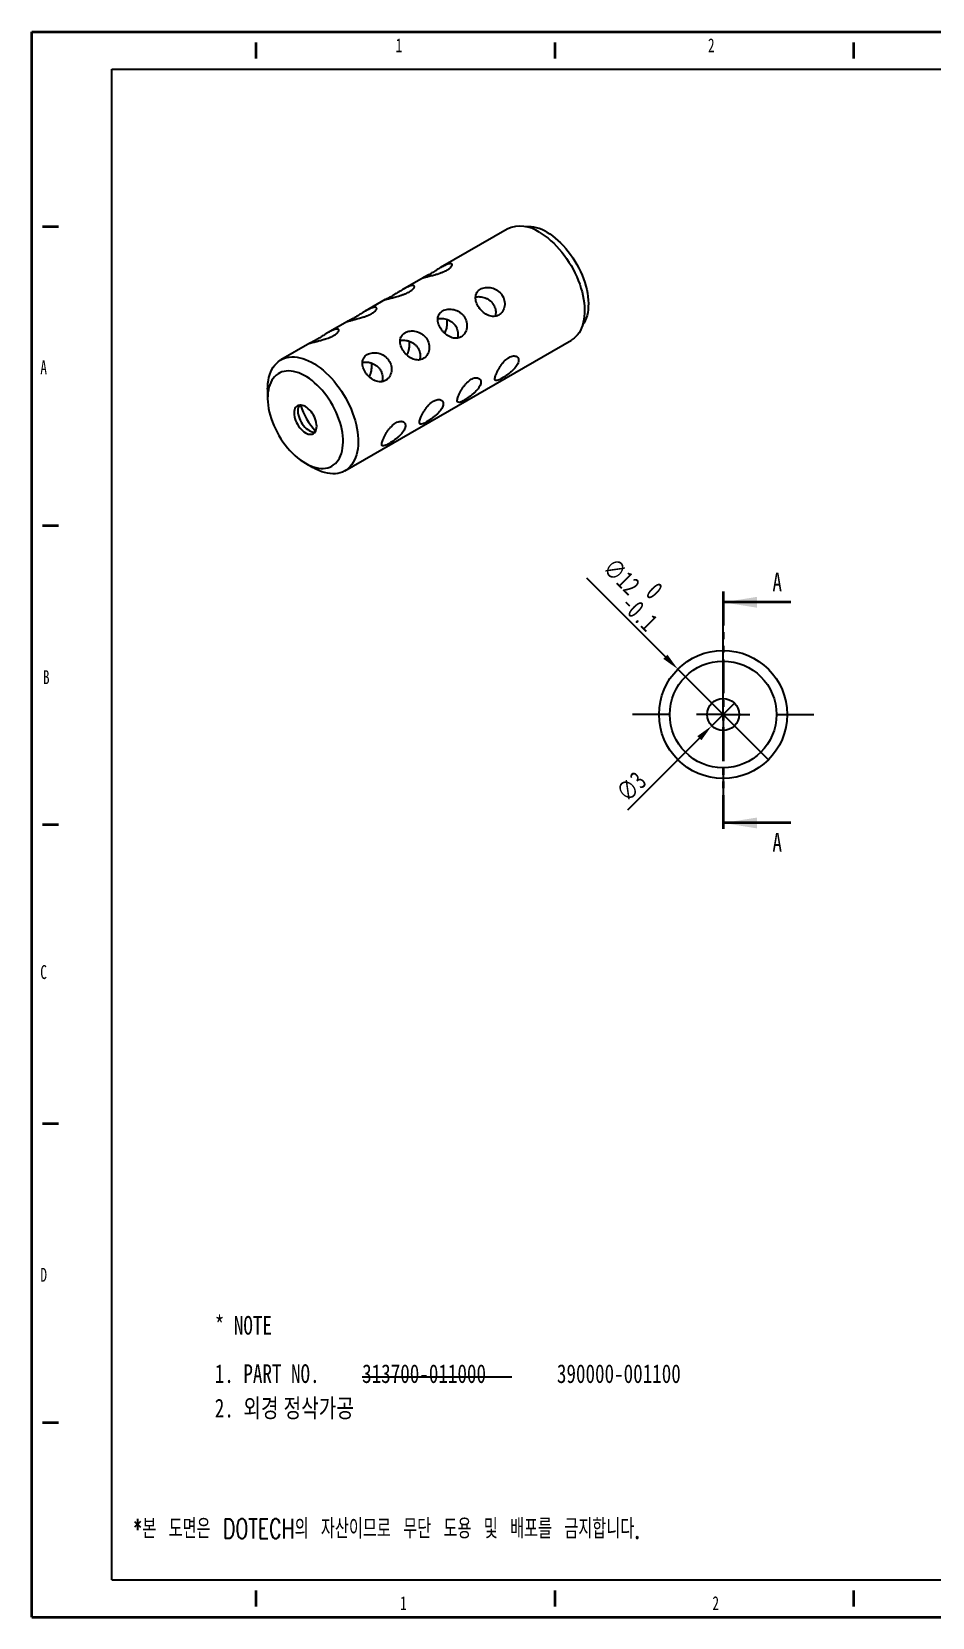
# Model space of a CAD drawing. Header units: millimetres. Extents: x 0 to 420, y 0 to 297.
# Drawn here: x 0 to 168.8, y 0 to 297 of the extents above; entities that cross this region are included whole.
import ezdxf

# ---------------------------------------------------------------- set-up
doc = ezdxf.new("R2010")
doc.units = ezdxf.units.MM
doc.header["$PDSIZE"] = -1
doc.linetypes.add('CENTERX2', pattern=[20.32, 12.7, -2.54, 2.54, -2.54])
doc.linetypes.add('PHANTOM', pattern=[12.7, 6.35, -1.27, 1.27, -1.27, 1.27, -1.27])
for name, color, linetype in [('DIM', 7, 'Continuous'), ('FORMAT_BLUE', 5, 'Continuous'), ('중심선', 1, 'CENTERX2')]:
    doc.layers.add(name, color=color, linetype=linetype)
doc.layers.add('FORMAT', color=7, linetype='Continuous', lineweight=35)
doc.styles.add('SLDTEXTSTYLE0', font='TXT', dxfattribs={"width": 0.75})
doc.styles.add('SLDTEXTSTYLE1', font='TXT', dxfattribs={"width": 0.7})
doc.styles.add('SLDTEXTSTYLE2', font='TXT', dxfattribs={"width": 0.7, "bigfont": 'bigfont'})
doc.dimstyles.new('SLDDIMSTYLE0', dxfattribs={"dimtxt": 3.5, "dimasz": 3.302, "dimexe": 0, "dimexo": 0.0625, "dimgap": 0.875, "dimtad": 1, "dimdec": 1, "dimlfac": 0.5, "dimrnd": 1e-09, "dimzin": 12, "dimdsep": 46, "dimtxsty": 'SLDTEXTSTYLE0', "dimblk1": 'NONE', "dimsah": 1, "dimcen": 0, "dimadec": 0, "dimazin": 3, "dimtol": 1, "dimtm": 0.1, "dimtfac": 1, "dimtdec": 1, "dimtmove": 0, "dimatfit": 3, "dimldrblk": 'NONE', "dimfxl": 0, "dimfrac": 2, "dimtolj": 1, "dimarcsym": 0})
doc.dimstyles.new('SLDDIMSTYLE2', dxfattribs={"dimtxt": 3.5, "dimasz": 3.302, "dimexe": 0, "dimexo": 0.0625, "dimgap": 0.875, "dimtad": 1, "dimlfac": 0.5, "dimrnd": 1e-09, "dimzin": 12, "dimdsep": 46, "dimtxsty": 'SLDTEXTSTYLE0', "dimblk1": 'NONE', "dimsah": 1, "dimcen": 0, "dimadec": 0, "dimazin": 3, "dimtfac": 1, "dimtmove": 0, "dimatfit": 3, "dimldrblk": 'NONE', "dimfxl": 0, "dimfrac": 2, "dimtolj": 1, "dimtzin": 12, "dimarcsym": 0})

# ---------------------------------------------------------------- blocks, each defined once
blk = doc.blocks.new('*D213')
at = {"layer": 'Defpoints', "color": 0}
for p in [(121.08, 177.6), (138.05, 160.63)]:
    blk.add_point(p, dxfattribs=at)
at = {"layer": 'FORMAT_BLUE', "color": 0, "lineweight": -2}
for p, q in [((103.99, 194.69), (118.74, 179.93)), ((138.05, 160.63), (121.08, 177.6))]:
    blk.add_line(p, q, dxfattribs=at)
at = {"layer": 'FORMAT_BLUE', "color": 0}
blk.add_solid([(119.13, 180.32), (118.35, 179.54), (121.08, 177.6)], dxfattribs=at)
at = {"layer": 'FORMAT_BLUE', "color": 0, "insert": (111, 200.46), "char_height": 3.5, "attachment_point": 1, "rotation": 315, "style": 'SLDTEXTSTYLE0'}
blk.add_mtext('\\A1;∅12\\S 0^ -0.1;', dxfattribs=at)
blk = doc.blocks.new('_None')
blk = doc.blocks.new('*D214')
at = {"layer": 'Defpoints', "color": 0}
for p in [(131.68, 171.23), (127.44, 166.99)]:
    blk.add_point(p, dxfattribs=at)
at = {"layer": 'FORMAT_BLUE', "color": 0, "lineweight": -2}
for p, q in [((131.68, 171.23), (127.44, 166.99)), ((111.69, 151.24), (125.11, 164.65))]:
    blk.add_line(p, q, dxfattribs=at)
at = {"layer": 'FORMAT_BLUE', "color": 0}
blk.add_solid([(124.72, 165.04), (125.49, 164.27), (127.44, 166.99)], dxfattribs=at)
at = {"layer": 'FORMAT_BLUE', "color": 0, "insert": (109.22, 154.95), "char_height": 3.5, "attachment_point": 1, "rotation": 45, "style": 'SLDTEXTSTYLE0'}
blk.add_mtext('\\A1;∅3', dxfattribs=at)
blk = doc.blocks.new('SW_CENTERMARKSYMBOL_3')
at = {"layer": '중심선', "color": 0}
for p, q in [((0, 10), (0, 17)), ((0, 0), (0, 5)), ((-10, 0), (-17, 0)), ((0, 0), (-5, 0)), ((0, 0), (0, -5)), ((0, 0), (5, 0)), ((10, 0), (17, 0)), ((0, -10), (0, -17))]:
    blk.add_line(p, q, dxfattribs=at)

msp = doc.modelspace()

# ---------------------------------------------------------------- linework, layer by layer
at = {"color": 7, "linetype": 'Continuous', "lineweight": 25}
for p, q in [((89.12662, 260.02739), (76.63532, 252.81631)), ((73.33379, 250.91038), (69.56425, 248.73427)), ((66.26272, 246.82834), (62.49318, 244.65223)), ((59.19166, 242.7463), (55.42635, 240.57263)), ((52.12277, 238.66552), (46.70022, 235.53514)), ((58.69924, 214.74997), (101.12565, 239.24221)), ((44.21445, 230.04101), (44.21445, 228.40819)), ((51.28437, 216.1614), (52.69835, 215.34486))]:
    msp.add_line(p, q, dxfattribs=at)
at = {"color": 7, "linetype": 'PHANTOM', "lineweight": 35}
msp.add_line((129.56179, 192.12276), (129.56179, 146.78672), dxfattribs=at)
at = {"color": 7, "linetype": 'Continuous', "lineweight": 35}
for p, q in [((142.26179, 190.12276), (129.56179, 190.12276)), ((142.26179, 148.78672), (129.56179, 148.78672))]:
    msp.add_line(p, q, dxfattribs=at)
at = {"color": 7, "linetype": 'Continuous', "lineweight": 25, "flags": 128}
for points in [[(95.12614, 259.43329), (95.67539, 259.09567), (96.22233, 258.71836), (96.76468, 258.30295), (97.30016, 257.85119), (97.82652, 257.36496), (98.34155, 256.84631), (98.84309, 256.29742), (99.32905, 255.72057), (99.79738, 255.11821), (100.24611, 254.49284), (100.67337, 253.8471), (101.07736, 253.18368), (101.45639, 252.50539), (101.80887, 251.81505), (102.13332, 251.11557), (102.42838, 250.40988), (102.69281, 249.70093), (102.9255, 248.99171), (103.12548, 248.28519), (103.29191, 247.58433), (103.42408, 246.89206), (103.52146, 246.21131), (103.58362, 245.54491), (103.61031, 244.89566), (103.60141, 244.2663), (103.55696, 243.65945), (103.47715, 243.07766), (103.36232, 242.52338), (103.21293, 241.99892), (103.02963, 241.50649), (102.81318, 241.04816), (102.56449, 240.62584), (102.2846, 240.2413), (101.97468, 239.89617), (101.63604, 239.59188), (101.2701, 239.32972), (101.12565, 239.24221)], [(96.54035, 259.43316), (97.06545, 259.10953), (97.58816, 258.7464), (98.10609, 258.34542), (98.61687, 257.90842), (99.11817, 257.43739), (99.60772, 256.93449), (100.08327, 256.402), (100.54265, 255.84237), (100.98377, 255.25813), (101.40462, 254.65196), (101.80328, 254.02663), (102.17792, 253.38498), (102.52683, 252.72994), (102.84843, 252.06451), (103.14125, 251.39172), (103.40395, 250.71463), (103.63534, 250.03635), (103.83435, 249.35995), (104.00008, 248.68854), (104.13177, 248.02516), (104.22883, 247.37286), (104.2908, 246.7346), (104.31742, 246.11331), (104.30854, 245.5118), (104.26422, 244.93283), (104.18466, 244.37904), (104.07022, 243.85296), (103.92143, 243.35698), (103.73895, 242.89337), (103.52363, 242.46425), (103.27645, 242.07157), (103.20382, 241.97127)], [(44.21445, 230.04101), (44.22446, 230.51106), (44.26891, 231.11791), (44.34872, 231.6997), (44.46355, 232.25398), (44.61293, 232.77844), (44.79623, 233.27087), (45.01268, 233.7292), (45.26138, 234.15152), (45.54127, 234.53606), (45.85118, 234.88119), (46.18982, 235.18548), (46.55577, 235.44764), (46.94749, 235.66658), (47.36333, 235.84138), (47.80156, 235.97131), (48.26033, 236.05581), (48.73772, 236.09454), (49.23173, 236.08733), (49.74028, 236.03422), (50.26125, 235.93543), (50.79245, 235.79136), (51.33164, 235.60263), (51.87658, 235.37003), (52.42496, 235.09453), (52.9745, 234.77729), (53.52289, 234.41963), (54.06782, 234.02307), (54.60702, 233.58926), (55.13821, 233.12002), (55.65918, 232.61731), (56.16773, 232.08326), (56.66174, 231.5201), (57.13913, 230.93018), (57.59791, 230.31599), (58.03613, 229.6801), (58.45197, 229.02518), (58.84369, 228.35398), (59.20964, 227.6693), (59.54828, 226.97403), (59.85819, 226.27107), (60.13809, 225.56338), (60.38678, 224.85393), (60.60323, 224.14569), (60.78653, 223.44162), (60.93591, 222.7447), (61.05074, 222.05782), (61.13055, 221.38389), (61.175, 220.72573), (61.1839, 220.08608), (61.15721, 219.46765), (61.09505, 218.87302), (60.99768, 218.30469), (60.8655, 217.76504), (60.69907, 217.25633), (60.49909, 216.78069), (60.2664, 216.34014), (60.00197, 215.9365), (59.70691, 215.57147), (59.38246, 215.24659), (59.02998, 214.96322), (58.65095, 214.72254), (58.24696, 214.52557), (57.8197, 214.37313), (57.37097, 214.26586), (56.90264, 214.20421), (56.41669, 214.18843), (55.91514, 214.21861), (55.40011, 214.2946), (54.87375, 214.4161), (54.33828, 214.58258), (53.79593, 214.79336), (53.24898, 215.04754), (52.69973, 215.34407), (52.69973, 215.34407)], [(51.28551, 216.16074), (51.7843, 215.89314), (52.2806, 215.66755), (52.77194, 215.48509), (53.25588, 215.34669), (53.73, 215.25301), (54.19195, 215.20454), (54.63941, 215.20152), (55.07017, 215.24395), (55.48207, 215.33162), (55.87306, 215.46411), (56.2412, 215.64075), (56.58465, 215.86066), (56.90169, 216.12274), (57.19076, 216.4257), (57.45041, 216.76801), (57.67935, 217.14798), (57.87643, 217.5637), (58.04068, 218.01312), (58.17127, 218.49399), (58.26756, 219.00391), (58.32907, 219.54035), (58.35548, 220.10064), (58.34667, 220.68197), (58.30269, 221.28146), (58.22374, 221.89612), (58.11023, 222.52288), (57.96272, 223.15863), (57.78194, 223.80019), (57.5688, 224.44438), (57.32435, 225.08797), (57.04982, 225.72777), (56.74657, 226.36059), (56.41612, 226.98327), (56.0601, 227.59271), (55.6803, 228.18588), (55.2786, 228.75982), (54.85701, 229.31168), (54.41763, 229.83869), (53.96264, 230.33824), (53.49432, 230.80784), (53.01499, 231.24515), (52.52705, 231.64799), (52.03292, 232.01435), (51.53506, 232.34241), (51.03597, 232.63053), (50.53811, 232.87728), (50.04398, 233.08143), (49.55604, 233.24196), (49.07671, 233.35807), (48.60839, 233.42919), (48.1534, 233.45496), (47.71402, 233.43524), (47.29243, 233.37015), (46.89073, 233.25999), (46.51093, 233.10533), (46.15491, 232.90694), (45.82446, 232.66579), (45.52121, 232.3831), (45.24668, 232.06026), (45.00223, 231.6989), (44.78909, 231.3008), (44.60831, 230.86796), (44.4608, 230.40253), (44.34729, 229.90682), (44.26834, 229.38331), (44.22436, 228.83461), (44.21555, 228.26345), (44.24196, 227.67267), (44.30347, 227.06522), (44.39976, 226.44412), (44.53035, 225.81247), (44.6946, 225.17342), (44.89168, 224.53014), (45.12062, 223.88585), (45.38026, 223.24375), (45.66933, 222.60705), (45.98638, 221.97891), (46.32983, 221.36246), (46.69797, 220.76078), (47.08896, 220.17686), (47.50086, 219.61361), (47.93162, 219.07384), (48.37908, 218.56024), (48.84102, 218.07536), (49.31515, 217.62162), (49.79908, 217.20129), (50.29043, 216.81645), (50.78673, 216.46902), (51.28551, 216.16074)], [(51.28551, 221.87653), (51.5624, 221.73764), (51.83455, 221.64304), (52.09731, 221.59435), (52.34617, 221.59241), (52.57689, 221.63724), (52.78551, 221.72807), (52.96847, 221.86336), (53.12263, 222.04079), (53.24536, 222.25732), (53.33455, 222.50926), (53.38869, 222.79227), (53.40683, 223.10154), (53.38869, 223.43175), (53.33455, 223.77727), (53.24536, 224.13218), (53.12263, 224.49041), (52.96847, 224.84583), (52.78551, 225.19236), (52.57689, 225.52407), (52.34617, 225.83528), (52.09731, 226.12067), (51.83455, 226.37535), (51.5624, 226.59497), (51.28551, 226.77577), (51.00863, 226.91466), (50.73648, 227.00926), (50.47372, 227.05794), (50.22485, 227.05989), (49.99414, 227.01506), (49.78551, 226.92422), (49.60256, 226.78893), (49.4484, 226.61151), (49.32567, 226.39497), (49.23648, 226.14304), (49.18234, 225.86002), (49.16419, 225.55076), (49.18234, 225.22054), (49.23648, 224.87502), (49.32567, 224.52011), (49.4484, 224.16188), (49.60256, 223.80646), (49.78551, 223.45994), (49.99414, 223.12823), (50.22485, 222.81702), (50.47372, 222.53163), (50.73648, 222.27695), (51.00863, 222.05733), (51.28551, 221.87653)], [(50.18144, 227.05521), (50.15551, 227.01971), (50.03278, 226.80318), (49.94358, 226.55125), (49.88945, 226.26823), (49.8713, 225.95897), (49.88945, 225.62875), (49.94358, 225.28323), (50.03278, 224.92832), (50.15551, 224.57009), (50.30967, 224.21467), (50.49262, 223.86814), (50.70124, 223.53643), (50.93196, 223.22522), (51.18083, 222.93984), (51.44358, 222.68515), (51.71573, 222.46553), (51.99262, 222.28473), (52.26951, 222.14584), (52.54166, 222.05125), (52.80442, 222.00256), (53.05328, 222.00061), (53.0967, 222.00529)]]:
    msp.add_lwpolyline(points, dxfattribs=at)
at = {"color": 7, "linetype": 'Continuous', "lineweight": 25}
for radius in [12, 10, 3]:
    msp.add_circle((129.56179, 169.11092), radius, dxfattribs=at)
for centre, radius, start, end in [((91.61507, 254.56685), 6.00082, 54.1901057, 114.499436), ((92.98294, 253.89928), 6.57867, 57.2653445, 93.9549921), ((63.19197, 231.1996), 13.47019, 197.8780575, 222.1165657)]:
    msp.add_arc(centre, radius, start, end, dxfattribs=at)
for points, knots in [([(77.87104, 252.38307), (77.98179, 252.45064), (78.17725, 252.56987), (78.35328, 252.70785), (78.50796, 252.84337), (78.63323, 252.97577), (78.71568, 253.09818), (78.77379, 253.2137), (78.80074, 253.31928), (78.78366, 253.40421), (78.75732, 253.44881), (78.73022, 253.48066), (78.68504, 253.51343), (78.61249, 253.54072), (78.53676, 253.5525), (78.41854, 253.5566), (78.25831, 253.53889), (78.067, 253.4896), (77.86197, 253.4234), (77.61202, 253.32605), (77.24587, 253.15285), (76.88328, 252.95894), (76.60908, 252.80173), (76.32773, 252.63591), (76.03899, 252.46068), (75.74938, 252.2815), (75.46178, 252.10312), (75.17694, 251.92651), (74.90394, 251.76014), (74.64426, 251.60442), (74.39924, 251.46089), (74.17893, 251.33722), (73.97649, 251.22666), (73.77229, 251.11943), (73.55793, 251.01388), (73.41778, 250.94906), (73.35989, 250.92269), (73.33531, 250.91124), (73.33456, 250.91018), (73.3342, 250.90967)], [0, 0, 0, 0, 0.040440392, 0.071371346, 0.081802004, 0.122227506, 0.153113727, 0.16352243, 0.204749183, 0.236251988, 0.246870919, 0.257239655, 0.278064396, 0.29919869, 0.320652814, 0.331434965, 0.372350461, 0.403659524, 0.414222027, 0.454254233, 0.495138866, 0.535552494, 0.566421184, 0.576822527, 0.618316823, 0.650034321, 0.660727987, 0.702391481, 0.734276779, 0.745035653, 0.785600411, 0.816634591, 0.827102627, 0.867034375, 0.907799115, 0.948525216, 0.979634096, 0.990117204, 1, 1, 1, 1]), ([(73.32972, 250.90637), (73.32856, 250.90565), (73.32411, 250.90289), (73.34383, 250.90804), (73.37527, 250.91653), (73.4395, 250.9346), (73.5462, 250.96461), (73.69877, 251.00592), (73.8737, 251.05228), (74.07577, 251.10471), (74.31148, 251.16476), (74.56353, 251.2289), (74.86973, 251.30701), (75.31355, 251.42374), (75.74617, 251.5446), (76.06758, 251.64174), (76.26938, 251.70625), (76.42997, 251.75911), (76.62959, 251.82789), (76.86685, 251.91536), (77.06095, 251.99243), (77.23462, 252.06567), (77.44719, 252.16037), (77.66957, 252.26958), (77.82033, 252.35451), (77.87104, 252.38307)], [0, 0, 0, 0, 0.013694376, 0.052551844, 0.091981664, 0.111794763, 0.188008137, 0.246337223, 0.266018738, 0.340197126, 0.396923839, 0.416052347, 0.489879998, 0.565233722, 0.640837762, 0.698600676, 0.718069121, 0.737169378, 0.77552909, 0.814454367, 0.853963888, 0.87381919, 0.904975135, 0.968039335, 1, 1, 1, 1]), ([(66.25865, 246.82433), (66.25749, 246.82361), (66.25304, 246.82085), (66.27276, 246.826), (66.3042, 246.83449), (66.36842, 246.85256), (66.47513, 246.88257), (66.62771, 246.92388), (66.80263, 246.97024), (67.0047, 247.02267), (67.24041, 247.08272), (67.49246, 247.14686), (67.79866, 247.22497), (68.24248, 247.3417), (68.6751, 247.46256), (68.99651, 247.5597), (69.19831, 247.62421), (69.3589, 247.67707), (69.55853, 247.74585), (69.79579, 247.83331), (69.98988, 247.91039), (70.16355, 247.98363), (70.37613, 248.07833), (70.5985, 248.18754), (70.74926, 248.27247), (70.79997, 248.30103)], [0, 0, 0, 0, 0.013694378, 0.052551998, 0.091981698, 0.111794909, 0.188008294, 0.246337347, 0.266018865, 0.340197251, 0.396924025, 0.416052536, 0.489880197, 0.565233932, 0.640837983, 0.698600905, 0.718069353, 0.737169612, 0.775529329, 0.814454612, 0.853964139, 0.873819175, 0.904975124, 0.968039613, 1, 1, 1, 1]), ([(70.79997, 248.30103), (70.91072, 248.36859), (71.10618, 248.48783), (71.28221, 248.6258), (71.43689, 248.76133), (71.56216, 248.89373), (71.64462, 249.01614), (71.70272, 249.13166), (71.72967, 249.23724), (71.71259, 249.32217), (71.68625, 249.36677), (71.65915, 249.39862), (71.61397, 249.43139), (71.54143, 249.45868), (71.46569, 249.47046), (71.34747, 249.47456), (71.18724, 249.45685), (70.99593, 249.40756), (70.79091, 249.34136), (70.54095, 249.24401), (70.1748, 249.07081), (69.81221, 248.8769), (69.53801, 248.71969), (69.25666, 248.55387), (68.96792, 248.37864), (68.67831, 248.19946), (68.39071, 248.02108), (68.10587, 247.84447), (67.83287, 247.6781), (67.57319, 247.52238), (67.32818, 247.37885), (67.10786, 247.25518), (66.90542, 247.14462), (66.70123, 247.03739), (66.48687, 246.93184), (66.34671, 246.86702), (66.28882, 246.84065), (66.26424, 246.8292), (66.26349, 246.82814), (66.26313, 246.82763)], [0, 0, 0, 0, 0.040440383, 0.07137133, 0.081802131, 0.122227624, 0.153113838, 0.163522539, 0.204749282, 0.236252081, 0.246871009, 0.257239743, 0.278064479, 0.299198768, 0.320652887, 0.331435036, 0.372350523, 0.403659579, 0.41422208, 0.454254276, 0.4951389, 0.535552519, 0.566421203, 0.576822544, 0.618316829, 0.65003432, 0.660728118, 0.702391603, 0.734276596, 0.745035619, 0.785600369, 0.816634694, 0.827102577, 0.867034316, 0.907798909, 0.948525126, 0.97963411, 0.990117113, 1, 1, 1, 1]), ([(87.52933, 243.92775), (87.67008, 244.009), (87.79926, 244.10687), (88.03531, 244.3341), (88.14315, 244.46519), (88.32834, 244.75058), (88.406, 244.90436), (88.53086, 245.23302), (88.57769, 245.40844), (88.66429, 245.94322), (88.65193, 246.32524), (88.48019, 247.06128), (88.31857, 247.42314), (87.98158, 247.90102), (87.85138, 248.05269), (87.56869, 248.3256), (87.4155, 248.4484), (86.92087, 248.77645), (86.55577, 248.933), (85.99139, 249.06909), (85.80396, 249.09734), (85.43133, 249.12157), (85.24421, 249.11714), (84.88735, 249.07621), (84.71653, 249.04012), (84.39095, 248.93696), (84.23669, 248.86949), (83.82024, 248.62936), (83.59405, 248.41245), (83.36146, 248.03154), (83.3, 247.89292), (83.21357, 247.603), (83.18805, 247.45185), (83.17106, 247.13579), (83.18008, 246.97049), (83.23091, 246.63855), (83.27251, 246.47019), (83.44651, 245.95588), (83.62302, 245.61601), (83.96247, 245.13491), (84.08579, 244.98253), (84.35257, 244.69362), (84.49739, 244.55624), (84.94552, 244.18632), (85.27337, 243.9868), (85.93662, 243.72343), (86.27903, 243.65723), (86.76877, 243.67304), (86.93128, 243.69755), (87.24079, 243.78448), (87.38859, 243.8465), (87.52933, 243.92775)], [0, 0, 0, 0, 0.03125, 0.03125, 0.0625, 0.0625, 0.09375, 0.09375, 0.125, 0.125, 0.1875, 0.1875, 0.25, 0.25, 0.28125, 0.28125, 0.3125, 0.3125, 0.375, 0.375, 0.40625, 0.40625, 0.4375, 0.4375, 0.46875, 0.46875, 0.5, 0.5, 0.5625, 0.5625, 0.59375, 0.59375, 0.625, 0.625, 0.65625, 0.65625, 0.6875, 0.6875, 0.75, 0.75, 0.78125, 0.78125, 0.8125, 0.8125, 0.875, 0.875, 0.9375, 0.9375, 0.96875, 0.96875, 1, 1, 1, 1]), ([(83.19049, 247.31478), (83.30734, 247.33414), (83.57066, 247.37775), (84.01024, 247.37333), (84.49342, 247.30898), (84.98356, 247.16895), (85.45374, 246.95268), (85.88694, 246.66031), (86.25201, 246.30995), (86.54677, 245.90834), (86.75963, 245.48214), (86.89829, 245.02975), (86.96023, 244.5678), (86.95453, 244.11422), (86.89229, 243.82994), (86.86281, 243.69531)], [0, 0, 0, 0, 0.061162498, 0.137828261, 0.216462636, 0.297867415, 0.381638183, 0.462601038, 0.546203178, 0.622502259, 0.701131837, 0.775708837, 0.852286217, 0.930044003, 1, 1, 1, 1]), ([(59.18758, 242.74229), (59.18642, 242.74157), (59.18197, 242.7388), (59.2017, 242.74396), (59.23313, 242.75245), (59.29736, 242.77052), (59.40407, 242.80053), (59.55664, 242.84184), (59.73156, 242.8882), (59.93363, 242.94063), (60.16934, 243.00067), (60.4214, 243.06483), (60.72759, 243.14293), (61.17141, 243.25966), (61.60403, 243.38052), (61.92544, 243.47766), (62.12724, 243.54217), (62.28783, 243.59503), (62.48746, 243.66381), (62.72472, 243.75127), (62.91882, 243.82835), (63.09248, 243.90159), (63.30506, 243.99629), (63.52744, 244.1055), (63.6782, 244.19043), (63.7289, 244.21899)], [0, 0, 0, 0, 0.013694375, 0.052551695, 0.091981639, 0.111794629, 0.188008, 0.246337125, 0.26601864, 0.340197037, 0.396923695, 0.416052354, 0.489879797, 0.565233518, 0.640837556, 0.698600888, 0.718068882, 0.737169138, 0.775529332, 0.814454102, 0.853963621, 0.873819192, 0.904975136, 0.968039054, 1, 1, 1, 1]), ([(63.7289, 244.21899), (63.83965, 244.28655), (64.03511, 244.40579), (64.21114, 244.54376), (64.36582, 244.67929), (64.4911, 244.81169), (64.57355, 244.9341), (64.63165, 245.04962), (64.6586, 245.1552), (64.64153, 245.24013), (64.61519, 245.28472), (64.58808, 245.31658), (64.5429, 245.34935), (64.47036, 245.37664), (64.39463, 245.38842), (64.2764, 245.39252), (64.11617, 245.37481), (63.92486, 245.32552), (63.71984, 245.25932), (63.46988, 245.16197), (63.10373, 244.98877), (62.74115, 244.79486), (62.46695, 244.63765), (62.18559, 244.47182), (61.89685, 244.2966), (61.60724, 244.11742), (61.31964, 243.93904), (61.0348, 243.76243), (60.7618, 243.59606), (60.50213, 243.44034), (60.25711, 243.29681), (60.03679, 243.17314), (59.83435, 243.06258), (59.63016, 242.95535), (59.4158, 242.8498), (59.27564, 242.78498), (59.21775, 242.75861), (59.19318, 242.74716), (59.19243, 242.7461), (59.19207, 242.74559)], [0, 0, 0, 0, 0.040440394, 0.071371199, 0.081801858, 0.122227501, 0.153113722, 0.163522304, 0.204749058, 0.236252056, 0.246870902, 0.257239638, 0.278064308, 0.299198603, 0.320652776, 0.331434927, 0.372350402, 0.403659468, 0.414221971, 0.454254178, 0.495138812, 0.535552516, 0.566421208, 0.576822653, 0.61831695, 0.650034449, 0.660728116, 0.702391611, 0.734276761, 0.745035787, 0.785600547, 0.816634575, 0.827102461, 0.867034504, 0.907799108, 0.948525335, 0.979634105, 0.990117111, 1, 1, 1, 1]), ([(80.45827, 239.84571), (80.59901, 239.92696), (80.7282, 240.02483), (80.96424, 240.25206), (81.07209, 240.38315), (81.25727, 240.66854), (81.33493, 240.82232), (81.45979, 241.15098), (81.50662, 241.3264), (81.59322, 241.86118), (81.58086, 242.2432), (81.40912, 242.97924), (81.2475, 243.3411), (80.91052, 243.81898), (80.78031, 243.97065), (80.49762, 244.24356), (80.34443, 244.36636), (79.84981, 244.69441), (79.4847, 244.85095), (78.92032, 244.98705), (78.73289, 245.0153), (78.36026, 245.03953), (78.17315, 245.0351), (77.81628, 244.99417), (77.64546, 244.95808), (77.31988, 244.85492), (77.16562, 244.78745), (76.74918, 244.54732), (76.52298, 244.33041), (76.29039, 243.9495), (76.22894, 243.81088), (76.1425, 243.52096), (76.11698, 243.36981), (76.09999, 243.05375), (76.10901, 242.88845), (76.15985, 242.55651), (76.20144, 242.38815), (76.37544, 241.87384), (76.55195, 241.53397), (76.8914, 241.05287), (77.01472, 240.90049), (77.2815, 240.61157), (77.42633, 240.4742), (77.87446, 240.10428), (78.2023, 239.90476), (78.86555, 239.64139), (79.20796, 239.57519), (79.6977, 239.591), (79.86021, 239.61551), (80.16972, 239.70244), (80.31752, 239.76446), (80.45827, 239.84571)], [0, 0, 0, 0, 0.03125, 0.03125, 0.0625, 0.0625, 0.09375, 0.09375, 0.125, 0.125, 0.1875, 0.1875, 0.25, 0.25, 0.28125, 0.28125, 0.3125, 0.3125, 0.375, 0.375, 0.40625, 0.40625, 0.4375, 0.4375, 0.46875, 0.46875, 0.5, 0.5, 0.5625, 0.5625, 0.59375, 0.59375, 0.625, 0.625, 0.65625, 0.65625, 0.6875, 0.6875, 0.75, 0.75, 0.78125, 0.78125, 0.8125, 0.8125, 0.875, 0.875, 0.9375, 0.9375, 0.96875, 0.96875, 1, 1, 1, 1]), ([(56.65783, 240.13695), (56.74168, 240.18743), (56.91064, 240.28914), (57.09823, 240.4274), (57.25906, 240.56367), (57.39012, 240.69665), (57.48495, 240.82229), (57.54918, 240.93977), (57.5824, 241.0472), (57.57786, 241.13849), (57.53753, 241.22268), (57.45974, 241.27917), (57.34832, 241.3046), (57.25013, 241.30979), (57.12412, 241.30283), (56.94979, 241.271), (56.72282, 241.20384), (56.51056, 241.1238), (56.27798, 241.02302), (56.03064, 240.90399), (55.7368, 240.749), (55.46513, 240.59594), (55.22483, 240.45515), (54.96619, 240.3001), (54.67598, 240.12211), (54.38702, 239.94286), (54.10134, 239.76569), (53.82103, 239.59296), (53.55467, 239.43199), (53.35009, 239.3109), (53.17589, 239.20979), (53.00285, 239.11174), (52.81473, 239.0082), (52.64959, 238.92071), (52.48771, 238.83812), (52.34957, 238.77046), (52.2286, 238.71394), (52.15976, 238.68243), (52.12168, 238.66538), (52.12298, 238.66466), (52.12339, 238.66443)], [0, 0, 0, 0, 0.030297632, 0.061056374, 0.08181564, 0.112103329, 0.142827684, 0.163548404, 0.194436623, 0.225771484, 0.246909338, 0.288616082, 0.315266751, 0.331419403, 0.350576442, 0.385424335, 0.414216779, 0.444209366, 0.464452271, 0.495173153, 0.52545248, 0.556161308, 0.576868797, 0.596297837, 0.631620624, 0.660783615, 0.680291452, 0.715777482, 0.745101518, 0.764094362, 0.783207908, 0.805113647, 0.827205096, 0.857122997, 0.877310758, 0.907939853, 0.938453389, 0.969400523, 0.990270153, 1, 1, 1, 1]), ([(73.3872, 235.76367), (73.52794, 235.84492), (73.65713, 235.94279), (73.89318, 236.17002), (74.00102, 236.30111), (74.1862, 236.5865), (74.26386, 236.74028), (74.38872, 237.06894), (74.43555, 237.24436), (74.52215, 237.77914), (74.50979, 238.16116), (74.33805, 238.8972), (74.17644, 239.25906), (73.83945, 239.73694), (73.70924, 239.88861), (73.42655, 240.16152), (73.27336, 240.28432), (72.77874, 240.61237), (72.41364, 240.76891), (71.84925, 240.90501), (71.66183, 240.93326), (71.28919, 240.95749), (71.10208, 240.95306), (70.74522, 240.91212), (70.5744, 240.87604), (70.24881, 240.77288), (70.09455, 240.70541), (69.67811, 240.46528), (69.45191, 240.24837), (69.21932, 239.86746), (69.15787, 239.72884), (69.07143, 239.43892), (69.04591, 239.28777), (69.02892, 238.97171), (69.03794, 238.80641), (69.08878, 238.47447), (69.13038, 238.30611), (69.30437, 237.7918), (69.48089, 237.45192), (69.82033, 236.97083), (69.94365, 236.81845), (70.21043, 236.52953), (70.35526, 236.39216), (70.80339, 236.02224), (71.13123, 235.82272), (71.79448, 235.55935), (72.1369, 235.49315), (72.62664, 235.50896), (72.78914, 235.53347), (73.09865, 235.6204), (73.24645, 235.68242), (73.3872, 235.76367)], [0, 0, 0, 0, 0.03125, 0.03125, 0.0625, 0.0625, 0.09375, 0.09375, 0.125, 0.125, 0.1875, 0.1875, 0.25, 0.25, 0.28125, 0.28125, 0.3125, 0.3125, 0.375, 0.375, 0.40625, 0.40625, 0.4375, 0.4375, 0.46875, 0.46875, 0.5, 0.5, 0.5625, 0.5625, 0.59375, 0.59375, 0.625, 0.625, 0.65625, 0.65625, 0.6875, 0.6875, 0.75, 0.75, 0.78125, 0.78125, 0.8125, 0.8125, 0.875, 0.875, 0.9375, 0.9375, 0.96875, 0.96875, 1, 1, 1, 1]), ([(76.11942, 243.23274), (76.23627, 243.2521), (76.49959, 243.29571), (76.93917, 243.29129), (77.42235, 243.22694), (77.91249, 243.08691), (78.38267, 242.87064), (78.81587, 242.57827), (79.18094, 242.22791), (79.4757, 241.8263), (79.68856, 241.4001), (79.82723, 240.94771), (79.88916, 240.48576), (79.88347, 240.03218), (79.82122, 239.7479), (79.79174, 239.61326)], [0, 0, 0, 0, 0.061162491, 0.137828244, 0.21646261, 0.297867192, 0.38163795, 0.462600898, 0.546203028, 0.622502099, 0.701131668, 0.775708659, 0.85228603, 0.930043806, 1, 1, 1, 1]), ([(77.38537, 240.521), (77.40981, 240.55751), (77.51186, 240.70993), (77.64108, 241.03153), (77.77273, 241.47975), (77.85235, 241.97461), (77.8772, 242.48804), (77.87032, 242.86974), (77.84295, 243.06421), (77.83866, 243.09471)], [0, 0, 0, 0, 0.054799043, 0.228782885, 0.407234275, 0.591972699, 0.782080633, 0.965816224, 1, 1, 1, 1]), ([(52.12223, 238.66232), (52.12, 238.66081), (52.11445, 238.65704), (52.15062, 238.66729), (52.2009, 238.68131), (52.27923, 238.70339), (52.40653, 238.73859), (52.59493, 238.78898), (52.81064, 238.84518), (53.03695, 238.90305), (53.28525, 238.9662), (53.51944, 239.02592), (53.80241, 239.09918), (54.10155, 239.1785), (54.45308, 239.276), (54.77385, 239.37064), (55.137, 239.48501), (55.4796, 239.60273), (55.7908, 239.72278), (56.00309, 239.81141), (56.17558, 239.88816), (56.34424, 239.9687), (56.5066, 240.05167), (56.60729, 240.10845), (56.65783, 240.13695)], [0, 0, 0, 0, 0.0330873, 0.082074168, 0.111756477, 0.147439557, 0.212352978, 0.265995076, 0.321567558, 0.377979322, 0.416048822, 0.471360936, 0.508680174, 0.565296262, 0.621939404, 0.679396135, 0.71815009, 0.794972141, 0.844051988, 0.873796649, 0.905028519, 0.936496821, 0.968124991, 1, 1, 1, 1]), ([(69.0392, 239.14711), (69.08537, 239.15781), (69.20193, 239.18482), (69.40225, 239.20122), (69.70894, 239.21343), (70.02637, 239.19153), (70.34705, 239.13645), (70.67499, 239.05563), (71.00053, 238.93564), (71.30848, 238.77822), (71.60221, 238.59673), (71.87221, 238.37933), (72.10604, 238.13376), (72.31107, 237.87754), (72.47958, 237.60184), (72.60952, 237.3115), (72.71326, 237.01623), (72.77973, 236.71335), (72.80976, 236.40516), (72.8146, 236.09124), (72.78701, 235.79565), (72.73675, 235.58764), (72.72277, 235.5298)], [0, 0, 0, 0, 0.024907471, 0.062883163, 0.101033725, 0.1784931, 0.217871593, 0.258371796, 0.340742296, 0.382724703, 0.422994867, 0.505054146, 0.546977334, 0.584930935, 0.662197468, 0.701605503, 0.738712245, 0.814105459, 0.852458283, 0.891150736, 0.969731177, 1, 1, 1, 1]), ([(70.3178, 236.43405), (70.34097, 236.47231), (70.40063, 236.57088), (70.48255, 236.74372), (70.56544, 236.95041), (70.63555, 237.16878), (70.69906, 237.41903), (70.75501, 237.72367), (70.79144, 238.06453), (70.80325, 238.40967), (70.79783, 238.71948), (70.77821, 238.91551), (70.76906, 239.00699)], [0, 0, 0, 0, 0.055310778, 0.142484557, 0.230211396, 0.319056628, 0.408463784, 0.52425327, 0.665044181, 0.784024228, 0.899209935, 1, 1, 1, 1]), ([(66.31613, 231.68163), (66.45688, 231.76288), (66.58606, 231.86075), (66.82211, 232.08798), (66.92995, 232.21907), (67.11513, 232.50446), (67.19279, 232.65824), (67.31766, 232.98689), (67.36448, 233.16232), (67.45108, 233.6971), (67.43872, 234.07912), (67.26699, 234.81516), (67.10537, 235.17702), (66.76838, 235.6549), (66.63817, 235.80657), (66.35548, 236.07948), (66.20229, 236.20228), (65.70767, 236.53033), (65.34257, 236.68687), (64.77818, 236.82297), (64.59076, 236.85122), (64.21813, 236.87545), (64.03101, 236.87102), (63.67415, 236.83008), (63.50333, 236.794), (63.17774, 236.69084), (63.02348, 236.62337), (62.60704, 236.38323), (62.38084, 236.16633), (62.14825, 235.78542), (62.0868, 235.6468), (62.00036, 235.35688), (61.97485, 235.20573), (61.95786, 234.88967), (61.96687, 234.72437), (62.01771, 234.39243), (62.05931, 234.22407), (62.2333, 233.70976), (62.40982, 233.36988), (62.74926, 232.88879), (62.87258, 232.73641), (63.13937, 232.44749), (63.28419, 232.31012), (63.73232, 231.9402), (64.06016, 231.74067), (64.72341, 231.47731), (65.06583, 231.41111), (65.55557, 231.42692), (65.71808, 231.45143), (66.02759, 231.53835), (66.17538, 231.60038), (66.31613, 231.68163)], [0, 0, 0, 0, 0.03125, 0.03125, 0.0625, 0.0625, 0.09375, 0.09375, 0.125, 0.125, 0.1875, 0.1875, 0.25, 0.25, 0.28125, 0.28125, 0.3125, 0.3125, 0.375, 0.375, 0.40625, 0.40625, 0.4375, 0.4375, 0.46875, 0.46875, 0.5, 0.5, 0.5625, 0.5625, 0.59375, 0.59375, 0.625, 0.625, 0.65625, 0.65625, 0.6875, 0.6875, 0.75, 0.75, 0.78125, 0.78125, 0.8125, 0.8125, 0.875, 0.875, 0.9375, 0.9375, 0.96875, 0.96875, 1, 1, 1, 1]), ([(61.96814, 235.06505), (62.01454, 235.07579), (62.13111, 235.10279), (62.33168, 235.11922), (62.71633, 235.13443), (63.12028, 235.09272), (63.52047, 234.99415), (63.76495, 234.91427), (64.00611, 234.81439), (64.31373, 234.65723), (64.60129, 234.463), (64.86001, 234.23543), (65.0352, 234.05147), (65.29125, 233.73148), (65.48626, 233.37852), (65.64225, 232.93377), (65.70899, 232.6307), (65.73829, 232.32277), (65.74743, 231.94654), (65.68961, 231.65908), (65.64698, 231.44718)], [0, 0, 0, 0, 0.025040337, 0.062896094, 0.101176246, 0.217730634, 0.258238878, 0.299321373, 0.340698473, 0.382689081, 0.46380298, 0.505046766, 0.546977872, 0.585083458, 0.70141546, 0.738653625, 0.814063577, 0.852296545, 0.891123045, 1, 1, 1, 1]), ([(63.24674, 232.35201), (63.2699, 232.39027), (63.32957, 232.48884), (63.41148, 232.66168), (63.49437, 232.86836), (63.56448, 233.08674), (63.628, 233.33699), (63.68395, 233.64163), (63.72036, 233.98249), (63.7322, 234.32764), (63.72665, 234.64013), (63.70673, 234.83881), (63.69729, 234.93294)], [0, 0, 0, 0, 0.055147768, 0.142067277, 0.229538782, 0.318123833, 0.40727117, 0.522722919, 0.663102407, 0.781735726, 0.896585205, 1, 1, 1, 1]), ([(88.1422, 232.0769), (88.28295, 232.15815), (88.42895, 232.24745), (88.73061, 232.44185), (88.88808, 232.54826), (89.2017, 232.77158), (89.35766, 232.8882), (89.66647, 233.13302), (89.81948, 233.26157), (90.25191, 233.65155), (90.51581, 233.92796), (90.93218, 234.47497), (91.08879, 234.75179), (91.21795, 235.13538), (91.24434, 235.26041), (91.26147, 235.49178), (91.2529, 235.59932), (91.1767, 235.89587), (91.0598, 236.05157), (90.80577, 236.20052), (90.70968, 236.23523), (90.4969, 236.2737), (90.37875, 236.27713), (90.13162, 236.25004), (90.00227, 236.21998), (89.73289, 236.12522), (89.59291, 236.06006), (89.17665, 235.81996), (88.8934, 235.59325), (88.49685, 235.19163), (88.36673, 235.04517), (88.11999, 234.74094), (88.00316, 234.58333), (87.78041, 234.2587), (87.67452, 234.09138), (87.48089, 233.7629), (87.39188, 233.59994), (87.14666, 233.11702), (87.0196, 232.81807), (86.8897, 232.43174), (86.85741, 232.31572), (86.81467, 232.10832), (86.80445, 232.01655), (86.80994, 231.78881), (86.86178, 231.69481), (87.06403, 231.62443), (87.21693, 231.64705), (87.51461, 231.75567), (87.62715, 231.80502), (87.87048, 231.92506), (88.00146, 231.99565), (88.1422, 232.0769)], [0, 0, 0, 0, 0.03125, 0.03125, 0.0625, 0.0625, 0.09375, 0.09375, 0.125, 0.125, 0.1875, 0.1875, 0.25, 0.25, 0.28125, 0.28125, 0.3125, 0.3125, 0.375, 0.375, 0.40625, 0.40625, 0.4375, 0.4375, 0.46875, 0.46875, 0.5, 0.5, 0.5625, 0.5625, 0.59375, 0.59375, 0.625, 0.625, 0.65625, 0.65625, 0.6875, 0.6875, 0.75, 0.75, 0.78125, 0.78125, 0.8125, 0.8125, 0.875, 0.875, 0.9375, 0.9375, 0.96875, 0.96875, 1, 1, 1, 1]), ([(81.07114, 227.99486), (81.21188, 228.07611), (81.35788, 228.16541), (81.65954, 228.35981), (81.81701, 228.46622), (82.13063, 228.68954), (82.28659, 228.80616), (82.5954, 229.05098), (82.74841, 229.17953), (83.18084, 229.5695), (83.44474, 229.84592), (83.86112, 230.39293), (84.01773, 230.66975), (84.14688, 231.05334), (84.17327, 231.17837), (84.19041, 231.40974), (84.18183, 231.51728), (84.10563, 231.81383), (83.98873, 231.96953), (83.7347, 232.11848), (83.63861, 232.15319), (83.42583, 232.19166), (83.30768, 232.19509), (83.06055, 232.168), (82.9312, 232.13794), (82.66182, 232.04318), (82.52184, 231.97802), (82.10558, 231.73792), (81.82233, 231.51121), (81.42578, 231.10959), (81.29566, 230.96313), (81.04893, 230.6589), (80.93209, 230.50129), (80.70934, 230.17666), (80.60345, 230.00934), (80.40983, 229.68086), (80.32081, 229.5179), (80.0756, 229.03498), (79.94853, 228.73603), (79.81864, 228.3497), (79.78634, 228.23368), (79.7436, 228.02628), (79.73338, 227.93451), (79.73887, 227.70677), (79.79071, 227.61277), (79.99296, 227.54239), (80.14586, 227.565), (80.44354, 227.67363), (80.55608, 227.72297), (80.79941, 227.84302), (80.93039, 227.91361), (81.07114, 227.99486)], [0, 0, 0, 0, 0.03125, 0.03125, 0.0625, 0.0625, 0.09375, 0.09375, 0.125, 0.125, 0.1875, 0.1875, 0.25, 0.25, 0.28125, 0.28125, 0.3125, 0.3125, 0.375, 0.375, 0.40625, 0.40625, 0.4375, 0.4375, 0.46875, 0.46875, 0.5, 0.5, 0.5625, 0.5625, 0.59375, 0.59375, 0.625, 0.625, 0.65625, 0.65625, 0.6875, 0.6875, 0.75, 0.75, 0.78125, 0.78125, 0.8125, 0.8125, 0.875, 0.875, 0.9375, 0.9375, 0.96875, 0.96875, 1, 1, 1, 1]), ([(74.00007, 223.91282), (74.14081, 223.99407), (74.28682, 224.08337), (74.58847, 224.27777), (74.74594, 224.38418), (75.05956, 224.60749), (75.21553, 224.72412), (75.52434, 224.96894), (75.67734, 225.09749), (76.10977, 225.48746), (76.37367, 225.76387), (76.79005, 226.31089), (76.94666, 226.58771), (77.07581, 226.9713), (77.1022, 227.09633), (77.11934, 227.3277), (77.11076, 227.43524), (77.03457, 227.73179), (76.91766, 227.88749), (76.66363, 228.03644), (76.56754, 228.07115), (76.35476, 228.10962), (76.23661, 228.11305), (75.98949, 228.08596), (75.86013, 228.0559), (75.59075, 227.96114), (75.45077, 227.89598), (75.03452, 227.65588), (74.75126, 227.42917), (74.35472, 227.02755), (74.22459, 226.88109), (73.97786, 226.57686), (73.86102, 226.41925), (73.63827, 226.09462), (73.53238, 225.9273), (73.33876, 225.59882), (73.24974, 225.43586), (73.00453, 224.95294), (72.87746, 224.65399), (72.74757, 224.26766), (72.71527, 224.15164), (72.67254, 223.94424), (72.66231, 223.85247), (72.6678, 223.62473), (72.71965, 223.53073), (72.92189, 223.46035), (73.07479, 223.48296), (73.37247, 223.59159), (73.48501, 223.64093), (73.72835, 223.76098), (73.85932, 223.83157), (74.00007, 223.91282)], [0, 0, 0, 0, 0.03125, 0.03125, 0.0625, 0.0625, 0.09375, 0.09375, 0.125, 0.125, 0.1875, 0.1875, 0.25, 0.25, 0.28125, 0.28125, 0.3125, 0.3125, 0.375, 0.375, 0.40625, 0.40625, 0.4375, 0.4375, 0.46875, 0.46875, 0.5, 0.5, 0.5625, 0.5625, 0.59375, 0.59375, 0.625, 0.625, 0.65625, 0.65625, 0.6875, 0.6875, 0.75, 0.75, 0.78125, 0.78125, 0.8125, 0.8125, 0.875, 0.875, 0.9375, 0.9375, 0.96875, 0.96875, 1, 1, 1, 1]), ([(66.929, 219.83078), (67.06975, 219.91203), (67.21575, 220.00133), (67.5174, 220.19573), (67.67487, 220.30214), (67.98849, 220.52545), (68.14446, 220.64208), (68.45327, 220.8869), (68.60628, 221.01545), (69.03871, 221.40542), (69.3026, 221.68183), (69.71898, 222.22885), (69.87559, 222.50567), (70.00474, 222.88926), (70.03113, 223.01429), (70.04827, 223.24566), (70.03969, 223.3532), (69.9635, 223.64975), (69.8466, 223.80545), (69.59256, 223.9544), (69.49648, 223.98911), (69.28369, 224.02758), (69.16555, 224.03101), (68.91842, 224.00392), (68.78907, 223.97386), (68.51969, 223.8791), (68.37971, 223.81394), (67.96345, 223.57384), (67.68019, 223.34713), (67.28365, 222.94551), (67.15353, 222.79905), (66.90679, 222.49482), (66.78995, 222.33721), (66.5672, 222.01258), (66.46132, 221.84526), (66.26769, 221.51678), (66.17867, 221.35382), (65.93346, 220.8709), (65.80639, 220.57195), (65.6765, 220.18562), (65.6442, 220.0696), (65.60147, 219.8622), (65.59125, 219.77042), (65.59673, 219.54269), (65.64858, 219.44869), (65.85082, 219.37831), (66.00373, 219.40092), (66.3014, 219.50955), (66.41394, 219.55889), (66.65728, 219.67894), (66.78825, 219.74952), (66.929, 219.83078)], [0, 0, 0, 0, 0.03125, 0.03125, 0.0625, 0.0625, 0.09375, 0.09375, 0.125, 0.125, 0.1875, 0.1875, 0.25, 0.25, 0.28125, 0.28125, 0.3125, 0.3125, 0.375, 0.375, 0.40625, 0.40625, 0.4375, 0.4375, 0.46875, 0.46875, 0.5, 0.5, 0.5625, 0.5625, 0.59375, 0.59375, 0.625, 0.625, 0.65625, 0.65625, 0.6875, 0.6875, 0.75, 0.75, 0.78125, 0.78125, 0.8125, 0.8125, 0.875, 0.875, 0.9375, 0.9375, 0.96875, 0.96875, 1, 1, 1, 1])]:
    msp.add_open_spline(points, degree=3, knots=knots, dxfattribs=at)
at = {"color": 7, "linetype": 'Continuous', "lineweight": 35}
for points in [[(129.56179, 190.12276), (135.91179, 189.10676), (135.91179, 191.13876)], [(129.56179, 148.78672), (135.91179, 147.77072), (135.91179, 149.80272)]]:
    msp.add_solid(points, dxfattribs=at)
at = {"layer": 'FORMAT', "lineweight": 35}
for p, q in [((0, 0), (0, 297)), ((0, 297), (420, 297)), ((0, 0), (420, 0))]:
    msp.add_line(p, q, dxfattribs=at)
at = {"layer": 'FORMAT'}
for p, q in [((42, 295), (42, 292)), ((98, 295), (98, 292)), ((154, 295), (154, 292)), ((2, 260.5), (5, 260.5)), ((2, 204.5), (5, 204.5)), ((2, 148.5), (5, 148.5)), ((2, 92.5), (5, 92.5)), ((2, 36.5), (5, 36.5)), ((42, 5), (42, 2)), ((98, 5), (98, 2)), ((154, 5), (154, 2))]:
    msp.add_line(p, q, dxfattribs=at)
at = {"layer": 'FORMAT_BLUE', "lineweight": 25}
for p, q in [((15, 7), (15, 290)), ((15, 290), (413, 290)), ((15, 7), (413, 7))]:
    msp.add_line(p, q, dxfattribs=at)
at = {"layer": 'FORMAT_BLUE', "color": 5}
msp.add_line((61.91972, 45.05772), (89.98097, 45.05772), dxfattribs=at)

# ---------------------------------------------------------------- block references
at = {"layer": '중심선'}
msp.add_blockref('SW_CENTERMARKSYMBOL_3', (129.56179, 169.11092), dxfattribs=at)

# ---------------------------------------------------------------- texts
at = {"color": 7, "linetype": 'Continuous', "char_height": 3.5, "attachment_point": 1, "style": 'SLDTEXTSTYLE0'}
for insert in [(138.81213, 195.68074), (138.81213, 146.93591)]:
    msp.add_mtext('A', dxfattribs=dict(at, insert=insert))
at = {"layer": 'DIM', "char_height": 2.6, "attachment_point": 2, "style": 'SLDTEXTSTYLE1'}
for s, insert in [('1', (68.81737, 295.75158)), ('2', (127.34579, 295.75158)), ('A', (2.23895, 235.43481)), ('B', (2.72619, 177.39292)), ('C', (2.2246, 122.16195)), ('D', (2.2569, 65.45758)), ('1', (69.65505, 3.94807)), ('2', (128.18348, 3.94807))]:
    msp.add_mtext(s, dxfattribs=dict(at, insert=insert))
at = {"layer": 'FORMAT_BLUE', "color": 5, "char_height": 3.5, "attachment_point": 1, "style": 'SLDTEXTSTYLE0'}
for s, insert in [('* NOTE', (34.30861, 56.44245)), ('1. PART NO.', (34.30861, 47.39106)), ('313700-011000', (61.91972, 47.39106)), ('390000-001100', (98.42181, 47.39106)), ('2. {\\fGulim|b0|i0|c129|p50;외경 정삭가공}', (34.30861, 40.9321))]:
    msp.add_mtext(s, dxfattribs=dict(at, insert=insert))
at = {"layer": '중심선', "insert": (18.95646, 18.45241), "char_height": 3.7, "attachment_point": 1, "style": 'SLDTEXTSTYLE2'}
msp.add_mtext('*본 도면은 DOTECH의 자산이므로 무단 도용 및 배포를 금지합니다.', dxfattribs=at)

# ---------------------------------------------------------------- dimensions: what is measured, and where the dimension line sits
at = {"layer": 'FORMAT_BLUE'}
for p1, p2, dimstyle, picture, middle in [((138.04707, 160.62563), (121.07651, 177.5962), 'SLDDIMSTYLE0', '*D213', (109.39901, 189.2737)), ((131.68311, 171.23224), (127.44047, 166.9896), 'SLDDIMSTYLE2', '*D214', (113.85605, 153.40518))]:
    dim = msp.add_diameter_dim_2p(p1=p1, p2=p2, dimstyle=dimstyle, dxfattribs=at)
    dim.commit()
    dim.dimension.update_dxf_attribs({"geometry": picture, "text_midpoint": middle, "dimtype": 163})

doc.saveas('drawing.dxf')
